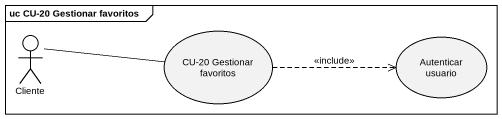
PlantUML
@startuml
mainframe uc CU-20 Gestionar favoritos
actor Cliente
usecase "CU-20 Gestionar favoritos" as CU_20_Gestionar_favoritos
usecase "Autenticar usuario" as Autenticar_usuario
Cliente -right- CU_20_Gestionar_favoritos
CU_20_Gestionar_favoritos .right.> Autenticar_usuario : <<include>>
@enduml
